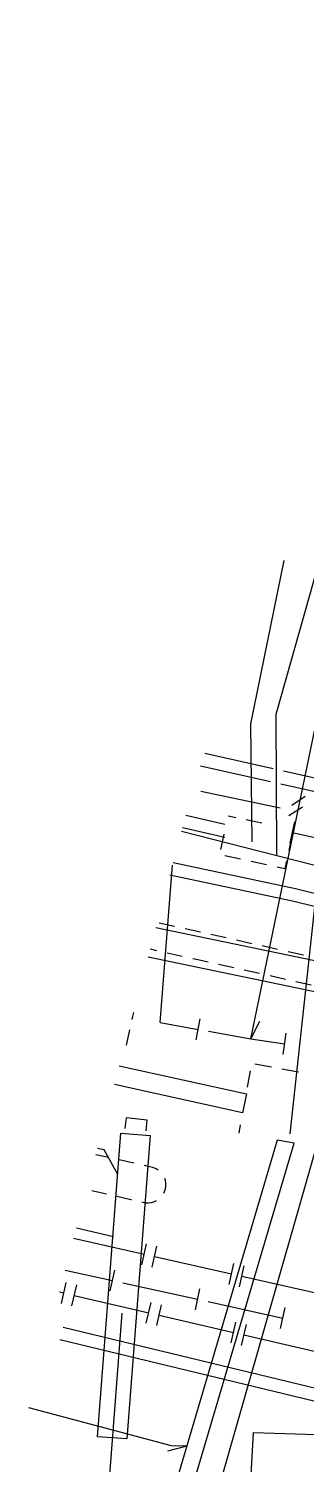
# Model space of a CAD drawing. Header units: metres. Extents: x 3206 to 3701, y 9896 to 11410.
# Drawn here: x 3350.8 to 3363.8, y 10842.6 to 10909.7 of the extents above; entities that cross this region are included whole.
import ezdxf

# ---------------------------------------------------------------- set-up
doc = ezdxf.new("R2010")
doc.units = ezdxf.units.M
for name, color, linetype in [('CURB', 7, 'Continuous'), ('ELECTR_CABLE', 7, 'Continuous'), ('ELECTR_CABLE_COMM', 7, 'Continuous'), ('GAS', 7, 'Continuous'), ('SEWER', 7, 'Continuous'), ('WATER_PIPELINE', 7, 'Continuous')]:
    doc.layers.add(name, color=color, linetype=linetype)

msp = doc.modelspace()

# ---------------------------------------------------------------- linework, layer by layer
at = {"layer": 'CURB'}
for points in [[(3356.91, 10867.954), (3357.626, 10867.795)], [(3358.114, 10867.686), (3358.83, 10867.527)], [(3359.318, 10867.418), (3360.034, 10867.259)], [(3360.523, 10867.151), (3361.239, 10866.991)], [(3361.727, 10866.883), (3362.443, 10866.723)], [(3356.49, 10866.728), (3356.783, 10866.663)], [(3357.271, 10866.554), (3357.987, 10866.395)], [(3358.475, 10866.286), (3358.792, 10866.216), (3359.192, 10866.127)], [(3362.931, 10866.615), (3363.647, 10866.455)], [(3359.68, 10866.018), (3360.396, 10865.859)], [(3360.884, 10865.75), (3361.601, 10865.591)], [(3362.089, 10865.483), (3362.805, 10865.323)], [(3363.293, 10865.215), (3364.01, 10865.055)], [(3354.539, 10856.979), (3353.94, 10857.112)], [(3355.713, 10856.718), (3355.027, 10856.871)], [(3356.863, 10856.392), (3356.769, 10856.452), (3356.648, 10856.505), (3356.527, 10856.537), (3356.201, 10856.61)], [(3353.752, 10855.434), (3354.438, 10855.279)], [(3357.122, 10855.321), (3357.16, 10855.399), (3357.197, 10855.519), (3357.216, 10855.643), (3357.215, 10855.775), (3357.193, 10855.911), (3357.162, 10856.002)], [(3354.925, 10855.169), (3355.572, 10855.022), (3355.611, 10855.014)], [(3356.099, 10854.903), (3356.153, 10854.891), (3356.276, 10854.867), (3356.408, 10854.863), (3356.544, 10854.879), (3356.68, 10854.919), (3356.78, 10854.968)]]:
    msp.add_lwpolyline(points, dxfattribs=at)
at = {"layer": 'ELECTR_CABLE'}
for points in [[(3362.405, 10871.078), (3362.382, 10877.706), (3364.826, 10886.351)], [(3361.25, 10871.742), (3361.197, 10877.247), (3362.755, 10884.879)], [(3359.043, 10875.88), (3362.229, 10875.166)], [(3358.84, 10875.286), (3362.111, 10874.553)], [(3362.717, 10875.057), (3366.268, 10874.261)], [(3362.599, 10874.444), (3366.143, 10873.65)], [(3358.15, 10872.985), (3359.978, 10872.565)], [(3360.125, 10872.954), (3360.489, 10872.877)], [(3376.186, 10867.571), (3362.405, 10871.078), (3357.945, 10872.212)], [(3357.996, 10872.404), (3359.976, 10871.95)], [(3360.979, 10872.773), (3361.707, 10872.618)], [(3363.033, 10871.689), (3363.25, 10872.665)], [(3359.789, 10871.371), (3359.944, 10872.1)], [(3363.117, 10872.062), (3363.044, 10871.719), (3362.962, 10871.333)], [(3363.141, 10872.177), (3394.31, 10865.244)], [(3360.71, 10870.919), (3359.981, 10871.074)], [(3362.858, 10870.843), (3362.781, 10870.479), (3362.417, 10870.556)], [(3357.408, 10870.188), (3363.143, 10868.974), (3369.723, 10867.35), (3378.032, 10865.998), (3385.273, 10865.694), (3394.393, 10863.538), (3401.176, 10863.306), (3407.21, 10861.807), (3411.141, 10861.319)], [(3357.562, 10870.769), (3363.277, 10869.558), (3369.843, 10867.938), (3378.092, 10866.596), (3385.355, 10866.292), (3394.473, 10864.136), (3401.26, 10863.904), (3407.32, 10862.397), (3411.214, 10861.915)], [(3361.927, 10870.66), (3361.199, 10870.815)]]:
    msp.add_lwpolyline(points, dxfattribs=at)
at = {"layer": 'ELECTR_CABLE_COMM'}
for points in [[(3362.555, 10873.312), (3358.847, 10874.093)], [(3363.729, 10873.846), (3363.101, 10873.437)], [(3363.602, 10873.362), (3362.975, 10872.952)]]:
    msp.add_lwpolyline(points, dxfattribs=at)
at = {"layer": 'GAS'}
for points in [[(3361.189, 10862.521), (3364.097, 10876.53), (3365.607, 10883.93)], [(3356.955, 10863.297), (3357.527, 10870.638)], [(3355.704, 10863.763), (3355.662, 10863.572), (3355.632, 10863.435)], [(3358.636, 10862.481), (3358.816, 10863.464)], [(3355.524, 10862.946), (3355.367, 10862.237)], [(3356.955, 10863.297), (3358.726, 10862.972)], [(3359.218, 10862.882), (3361.189, 10862.521), (3362.771, 10862.296)], [(3361.189, 10862.521), (3361.617, 10863.351)], [(3362.7, 10861.801), (3362.841, 10862.791)], [(3353.034, 10853.694), (3354.773, 10853.289)], [(3352.904, 10853.205), (3356.202, 10852.461)], [(3356.092, 10851.973), (3356.312, 10852.949)], [(3356.579, 10851.863), (3356.799, 10852.839)], [(3356.689, 10852.351), (3360.285, 10851.54)], [(3352.51, 10851.721), (3354.72, 10851.234)], [(3354.613, 10850.746), (3354.828, 10851.723)], [(3360.175, 10851.052), (3360.395, 10852.028)], [(3360.662, 10850.942), (3360.883, 10851.918)], [(3360.772, 10851.43), (3364.368, 10850.619)], [(3352.333, 10850.163), (3352.56, 10851.137)], [(3352.82, 10850.05), (3353.047, 10851.024)], [(3355.208, 10851.127), (3358.704, 10850.357)], [(3358.597, 10849.869), (3358.812, 10850.846)], [(3352.239, 10850.699), (3352.447, 10850.65)], [(3352.934, 10850.537), (3356.414, 10849.726)], [(3356.301, 10849.239), (3356.528, 10850.213)], [(3356.788, 10849.126), (3357.015, 10850.099)], [(3359.193, 10850.25), (3362.689, 10849.48)], [(3356.901, 10849.612), (3360.382, 10848.802)], [(3362.581, 10848.992), (3362.796, 10849.969)], [(3360.268, 10848.315), (3360.495, 10849.289)], [(3360.755, 10848.201), (3360.982, 10849.175)], [(3360.869, 10848.688), (3364.349, 10847.877)]]:
    msp.add_lwpolyline(points, dxfattribs=at)
at = {"layer": 'SEWER'}
for points in [[(3356.394, 10866.365), (3382.072, 10861.022), (3382.337, 10862.397), (3356.754, 10867.721)], [(3352.408, 10849.06), (3366.619, 10845.632)], [(3352.26, 10848.479), (3366.401, 10845.068)]]:
    msp.add_lwpolyline(points, dxfattribs=at)
at = {"layer": 'WATER_PIPELINE'}
for points in [[(3359.022, 10839.188), (3369.88, 10877.147), (3376.112, 10909.736)], [(3363.026, 10858.089), (3364.96, 10875.851), (3368.829, 10895.405)], [(3355.04, 10861.259), (3360.991, 10859.952), (3360.798, 10859.073), (3354.809, 10860.389)], [(3361.032, 10860.265), (3361.174, 10861.039)], [(3361.379, 10861.364), (3362.153, 10861.223)], [(3362.645, 10861.133), (3363.419, 10860.991)], [(3356.299, 10858.232), (3356.351, 10858.729), (3355.357, 10858.833), (3355.305, 10858.336)], [(3354.027, 10843.935), (3355.114, 10858.114), (3356.484, 10858.009), (3355.396, 10843.83), (3354.027, 10843.935)], [(3360.64, 10858.12), (3360.711, 10858.507)], [(3363.217, 10857.648), (3362.426, 10857.793), (3357.796, 10842.129), (3358.564, 10841.903), (3363.217, 10857.648)], [(3354.966, 10856.185), (3354.327, 10857.34), (3354.019, 10857.408)], [(3354.602, 10842.134), (3355.172, 10849.71)], [(3358.199, 10843.492), (3357.48, 10843.508), (3350.804, 10845.287)], [(3360.8, 10834.83), (3361.321, 10844.126), (3369.609, 10843.861)], [(3358.199, 10843.492), (3357.293, 10843.263)]]:
    msp.add_lwpolyline(points, dxfattribs=at)

doc.saveas('drawing.dxf')
